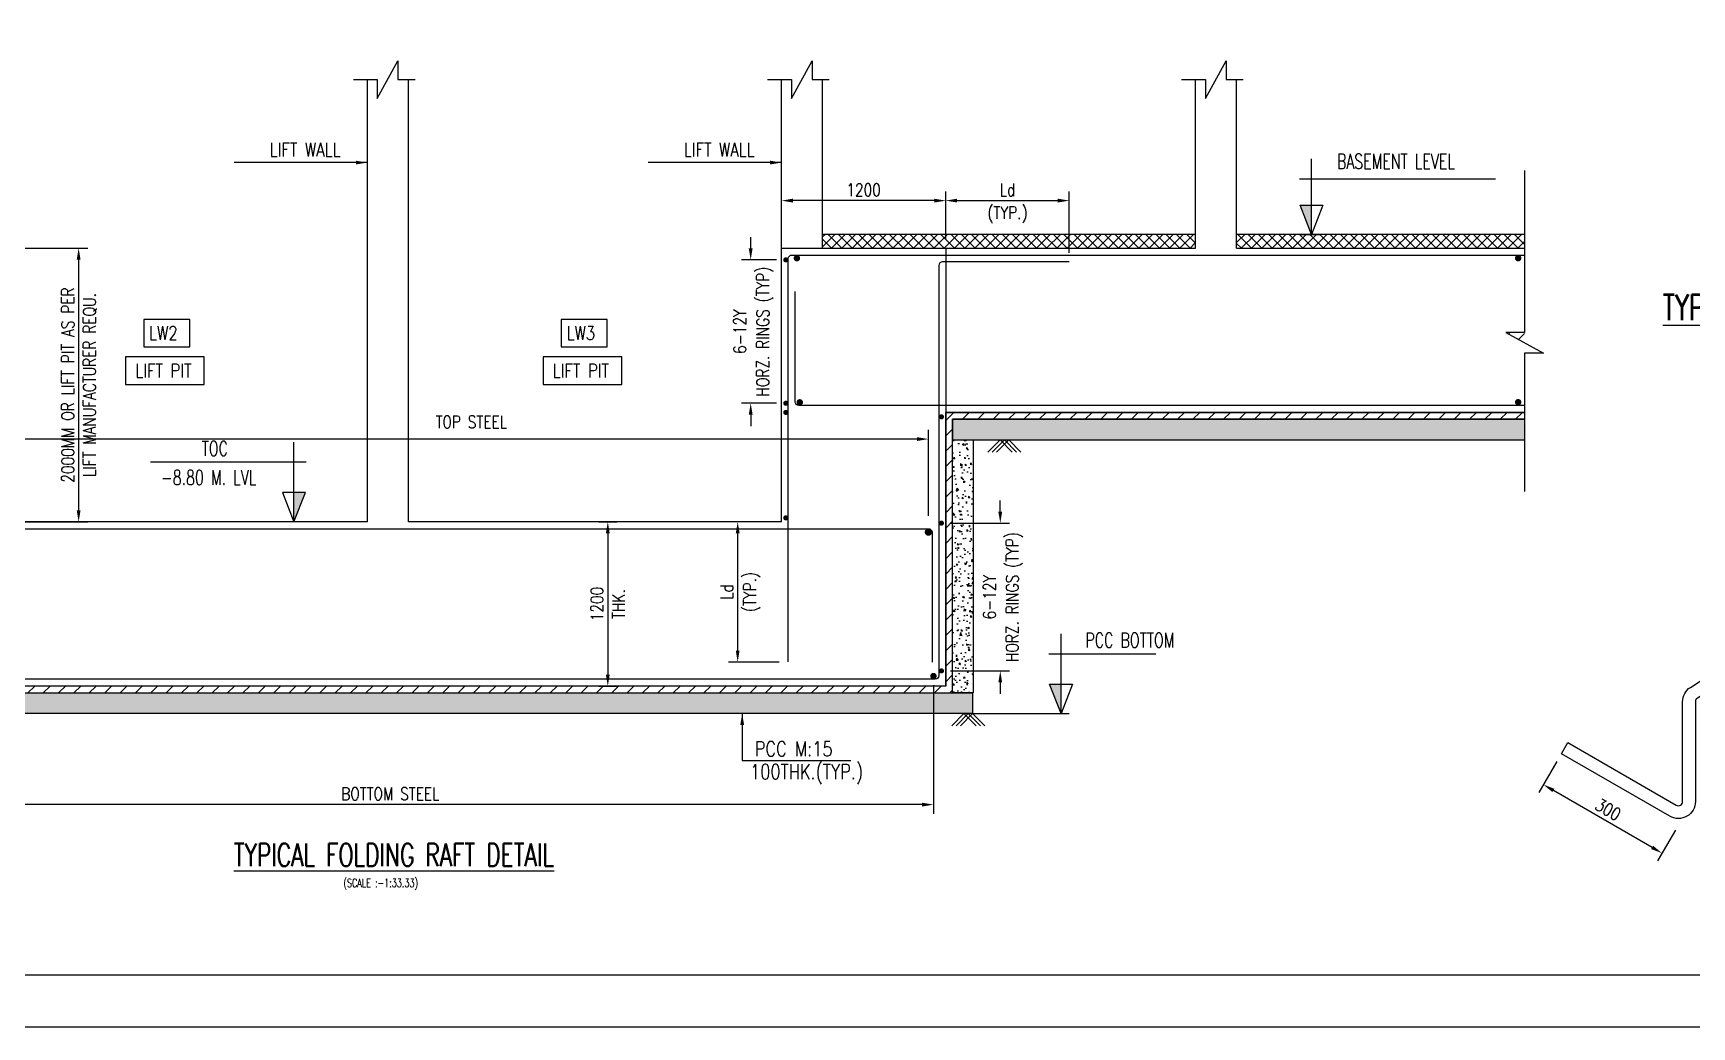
# Model space of a CAD drawing. Extents: x 345615 to 1272425, y -526289 to -156124.
# Drawn here: x 391900 to 428249, y -348663 to -326881 of the extents above; entities that cross this region are included whole.
import ezdxf
from ezdxf.enums import TextEntityAlignment as Align

# ---------------------------------------------------------------- set-up
doc = ezdxf.new("R2010")
doc.units = 0
doc.header["$LTSCALE"] = 500
doc.header["$MEASUREMENT"] = 0
doc.header["$PDMODE"] = 35
doc.header["$PDSIZE"] = -15
doc.linetypes.add('HIDDEN2', pattern=[0.1875, 0.125, -0.0625])
doc.layers.get('DEFPOINTS').update_dxf_attribs({"color": 4})
for name, color, linetype in [('DIM', 5, 'Continuous'), ('level', 3, 'Continuous'), ('P.C.C.', 8, 'Continuous'), ('REINFORCEMENT', 6, 'Continuous'), ('S-BRECK LINE', 8, 'Continuous'), ('S-COLUMN', 1, 'Continuous'), ('S-COLUMN CIRCLE', 9, 'Continuous'), ('S-COLUMN NO', 2, 'Continuous'), ('S-CONCRET LINE', 4, 'Continuous'), ('S-DIM-1', 5, 'Continuous'), ('S-HATCH @ 1', 252, 'Continuous'), ('S-LEVEL SECTION', 3, 'Continuous'), ('S-PCC', 9, 'Continuous'), ('S-REINFORCEMENT', 6, 'Continuous'), ('S-TEXT', 2, 'Continuous'), ('S-TEXT-1', 4, 'Continuous'), ('S-TITIL', 6, 'Continuous'), ('S-WATER PROFING', 9, 'Continuous'), ('s_TITILE', 9, 'Continuous')]:
    doc.layers.add(name, color=color, linetype=linetype)
doc.styles.add('ROMANS', font='simplex.shx', dxfattribs={"width": 0.8, "height": 275, "bigfont": 'bigfont.shx'})
doc.dimstyles.new('dim10', dxfattribs={"dimtxt": 250, "dimasz": 250, "dimexe": 200, "dimexo": 200, "dimgap": 100, "dimtad": 1, "dimdec": 0, "dimlfac": 0.1, "dimzin": 0, "dimdsep": 46, "dimtxsty": 'ROMANS', "dimcen": 0, "dimclrd": 5, "dimclre": 5, "dimclrt": 4, "dimadec": 0, "dimazin": 0, "dimtfac": 1, "dimtdec": 0, "dimtix": 1, "dimtofl": 0, "dimtmove": 2, "dimatfit": 3, "dimfxl": 0, "dimtolj": 1, "dimtzin": 0, "dimlwd": -1, "dimlwe": -1, "dimarcsym": 0})
doc.dimstyles.new('dim100', dxfattribs={"dimtxt": 250, "dimasz": 250, "dimexe": 200, "dimexo": 200, "dimgap": 100, "dimtad": 1, "dimdec": 0, "dimzin": 0, "dimdsep": 46, "dimtxsty": 'ROMANS', "dimcen": 0, "dimclrd": 5, "dimclre": 5, "dimclrt": 4, "dimadec": 0, "dimazin": 0, "dimtfac": 1, "dimtdec": 0, "dimtix": 1, "dimtofl": 0, "dimtmove": 2, "dimatfit": 3, "dimfxl": 0, "dimtolj": 1, "dimtzin": 0, "dimlwd": -1, "dimlwe": -1, "dimarcsym": 0})
doc.dimstyles.new('dim33.33', dxfattribs={"dimtxt": 250, "dimasz": 250, "dimexe": 200, "dimexo": 200, "dimgap": 100, "dimtad": 1, "dimdec": 0, "dimlfac": 0.333331, "dimzin": 0, "dimdsep": 46, "dimtxsty": 'ROMANS', "dimcen": 0, "dimclrd": 5, "dimclre": 5, "dimclrt": 4, "dimadec": 0, "dimazin": 0, "dimtfac": 1, "dimtdec": 0, "dimtix": 1, "dimtofl": 0, "dimtmove": 2, "dimatfit": 3, "dimfxl": 0, "dimtolj": 1, "dimtzin": 0, "dimlwd": -1, "dimlwe": -1, "dimarcsym": 0})

# ---------------------------------------------------------------- blocks, each defined once
blk = doc.blocks.new('zw$155A')
at = {"layer": 's_TITILE', "color": 7}
blk.add_lwpolyline([(0, 0), (88000, 0), (88000, 58000), (0, 58000)], close=True, dxfattribs=at)
at = {"layer": 's_TITILE', "color": 1}
blk.add_lwpolyline([(1300, 800), (78500, 800), (78500, 57200), (1300, 57200)], close=True, dxfattribs=at)
blk = doc.blocks.new('*U1079')
at = {"layer": 'level'}
blk.add_hatch(color=11, dxfattribs=at).paths.add_polyline_path([(0, 644), (-250, 644), (0, 0)])
at = {"layer": 'S-LEVEL SECTION'}
for p, q in [((0, 0), (0, 1658)), ((-266, 1217), (4028, 1217)), ((-250, 0), (180, 0))]:
    blk.add_line(p, q, dxfattribs=at)
blk.add_lwpolyline([(0, 0), (-250, 644), (250, 644)], close=True, dxfattribs=at)
at = {"layer": 'S-LEVEL SECTION', "style": 'ROMANS', "width": 0.7}
for tag, p in [('FLOOR', (338, 1456)), ('LVL', (182, 834))]:
    blk.add_attdef(tag, p, '', height=325, dxfattribs=at)
blk = doc.blocks.new('*U1081')
at = {"layer": 'level'}
blk.add_hatch(color=11, dxfattribs=at).paths.add_polyline_path([(0, 644), (-250, 644), (0, 0)])
at = {"layer": 'S-LEVEL SECTION'}
for p, q in [((0, 0), (0, 1749)), ((-266, 1308), (2079, 1308)), ((-1937, 0), (180, 0))]:
    blk.add_line(p, q, dxfattribs=at)
blk.add_lwpolyline([(0, 0), (-250, 644), (250, 644)], close=True, dxfattribs=at)
at = {"layer": 'S-LEVEL SECTION', "style": 'ROMANS', "width": 0.7}
for tag, p in [('FLOOR', (338, 1456)), ('LVL', (182, 834))]:
    blk.add_attdef(tag, p, '', height=325, dxfattribs=at)
blk = doc.blocks.new('*D1179')
at = {"layer": 'DEFPOINTS', "color": 0}
for p in [(391049, -331594), (391049, -337594), (392896, -337594)]:
    blk.add_point(p, dxfattribs=at)
at = {"layer": 'S-DIM-1', "color": 5}
for p, q in [((391249, -331594), (393096, -331594)), ((392896, -331844), (392896, -337344)), ((391249, -337594), (393096, -337594))]:
    blk.add_line(p, q, dxfattribs=at)
for points in [[(392938, -331844), (392855, -331844), (392896, -331594)], [(392855, -337344), (392938, -337344), (392896, -337594)]]:
    blk.add_solid(points, dxfattribs=at)
at = {"layer": 'S-DIM-1', "color": 4, "char_height": 275, "attachment_point": 5, "rotation": 90, "style": 'ROMANS'}
for s, insert in [('\\A1;2000MM OR LIFT PIT AS PER ', (392659, -334594)), ('LIFT MANUFACTURER REQU.', (393147, -334594))]:
    blk.add_mtext(s, dxfattribs=dict(at, insert=insert))
blk = doc.blocks.new('*U1082')
at = {"layer": 'level'}
blk.add_hatch(color=11, dxfattribs=at).paths.add_polyline_path([(0, 644), (-250, 644), (0, 0)])
at = {"layer": 'S-LEVEL SECTION'}
for p, q in [((0, 0), (0, 1749)), ((-266, 1308), (3142, 1308)), ((-250, 0), (180, 0))]:
    blk.add_line(p, q, dxfattribs=at)
blk.add_lwpolyline([(0, 0), (-250, 644), (250, 644)], close=True, dxfattribs=at)
at = {"layer": 'S-LEVEL SECTION', "style": 'ROMANS', "width": 0.7}
for tag, p in [('FLOOR', (338, 1456)), ('LVL', (182, 834))]:
    blk.add_attdef(tag, p, '', height=325, dxfattribs=at)
blk = doc.blocks.new('*D1180')
at = {"layer": 'DEFPOINTS', "color": 0}
for p in [(404099, -337594), (404099, -341194), (404493, -341194)]:
    blk.add_point(p, dxfattribs=at)
at = {"layer": 'S-DIM-1', "color": 5}
for p, q in [((404299, -337594), (404693, -337594)), ((404493, -337844), (404493, -340944)), ((404299, -341194), (404693, -341194))]:
    blk.add_line(p, q, dxfattribs=at)
for points in [[(404535, -337844), (404451, -337844), (404493, -337594)], [(404451, -340944), (404535, -340944), (404493, -341194)]]:
    blk.add_solid(points, dxfattribs=at)
at = {"layer": 'S-DIM-1', "color": 4, "char_height": 275, "attachment_point": 5, "rotation": 90, "style": 'ROMANS'}
for s, insert in [('\\A1;1200', (404255, -339394)), ('THK.', (404730, -339394))]:
    blk.add_mtext(s, dxfattribs=dict(at, insert=insert))
blk = doc.blocks.new('*D1181')
at = {"layer": 'DEFPOINTS', "color": 0}
for p in [(408299, -330552), (408299, -331594), (411899, -331594)]:
    blk.add_point(p, dxfattribs=at)
at = {"layer": 'S-DIM-1', "color": 5}
for p, q in [((408299, -331394), (408299, -330352)), ((411899, -331394), (411899, -330352)), ((411649, -330552), (408549, -330552))]:
    blk.add_line(p, q, dxfattribs=at)
for points in [[(408549, -330510), (408549, -330594), (408299, -330552)], [(411649, -330594), (411649, -330510), (411899, -330552)]]:
    blk.add_solid(points, dxfattribs=at)
at = {"layer": 'S-DIM-1', "color": 4, "insert": (410099, -330315), "char_height": 275, "attachment_point": 5, "style": 'ROMANS'}
blk.add_mtext('\\A1;1200', dxfattribs=at)
blk = doc.blocks.new('*D1183')
at = {"layer": 'DEFPOINTS', "color": 0}
for p in [(408393, -331850), (407624, -334994), (408393, -334994)]:
    blk.add_point(p, dxfattribs=at)
at = {"layer": 'S-DIM-1', "color": 5}
for p, q in [((407624, -331600), (407624, -331350)), ((408193, -331850), (407424, -331850)), ((408193, -334994), (407424, -334994)), ((407624, -335244), (407624, -335494))]:
    blk.add_line(p, q, dxfattribs=at)
for points in [[(407582, -331600), (407666, -331600), (407624, -331850)], [(407666, -335244), (407582, -335244), (407624, -334994)]]:
    blk.add_solid(points, dxfattribs=at)
at = {"layer": 'S-DIM-1', "color": 4, "char_height": 275, "attachment_point": 5, "rotation": 90, "style": 'ROMANS'}
for s, insert in [('HORZ. RINGS (TYP)', (407934, -333422)), ('\\A1;6-12Y', (407387, -333422))]:
    blk.add_mtext(s, dxfattribs=dict(at, insert=insert))
blk = doc.blocks.new('*D1184')
at = {"layer": 'DEFPOINTS', "color": 0}
for p in [(411805, -337622), (411805, -340862), (413094, -340862)]:
    blk.add_point(p, dxfattribs=at)
at = {"layer": 'S-DIM-1', "color": 5}
for p, q in [((413094, -337372), (413094, -337122)), ((412005, -337622), (413294, -337622)), ((412005, -340862), (413294, -340862)), ((413094, -341112), (413094, -341362))]:
    blk.add_line(p, q, dxfattribs=at)
for points in [[(413052, -337372), (413135, -337372), (413094, -337622)], [(413135, -341112), (413052, -341112), (413094, -340862)]]:
    blk.add_solid(points, dxfattribs=at)
at = {"layer": 'S-DIM-1', "color": 4, "char_height": 275, "attachment_point": 5, "rotation": 90, "style": 'ROMANS'}
for s, insert in [('HORZ. RINGS (TYP)', (413403, -339242)), ('\\A1;6-12Y', (412856, -339242))]:
    blk.add_mtext(s, dxfattribs=dict(at, insert=insert))
blk = doc.blocks.new('*D1185')
at = {"layer": 'DEFPOINTS', "color": 0}
for p in [(387673, -340973), (411630, -340974), (387673, -343793)]:
    blk.add_point(p, dxfattribs=at)
at = {"layer": 'S-DIM-1', "color": 5}
for p, q in [((387673, -341173), (387673, -343993)), ((411630, -341174), (411630, -343993)), ((411380, -343793), (387923, -343793))]:
    blk.add_line(p, q, dxfattribs=at)
for points in [[(387923, -343751), (387923, -343834), (387673, -343793)], [(411380, -343834), (411380, -343751), (411630, -343793)]]:
    blk.add_solid(points, dxfattribs=at)
at = {"layer": 'S-DIM-1', "color": 4, "insert": (399651, -343555), "char_height": 275, "attachment_point": 5, "style": 'ROMANS'}
blk.add_mtext('\\A1;{ BOTTOM STEEL}', dxfattribs=at)
blk = doc.blocks.new('*D1186')
at = {"layer": 'DEFPOINTS', "color": 0}
for p in [(387829, -335779), (387829, -337664), (411519, -337664)]:
    blk.add_point(p, dxfattribs=at)
at = {"layer": 'S-DIM-1', "color": 5}
for p, q in [((387829, -337464), (387829, -335579)), ((411269, -335779), (388079, -335779)), ((411519, -337464), (411519, -335579))]:
    blk.add_line(p, q, dxfattribs=at)
for points in [[(388079, -335738), (388079, -335821), (387829, -335779)], [(411269, -335821), (411269, -335738), (411519, -335779)]]:
    blk.add_solid(points, dxfattribs=at)
at = {"layer": 'S-DIM-1', "color": 4, "insert": (401501, -335404), "char_height": 275, "attachment_point": 5, "style": 'ROMANS'}
blk.add_mtext('\\A1;{TOP STEEL }', dxfattribs=at)
blk = doc.blocks.new('*D1187')
at = {"layer": 'DEFPOINTS', "color": 0}
for p in [(414605, -330552), (411899, -331594), (414605, -331894)]:
    blk.add_point(p, dxfattribs=at)
at = {"layer": 'S-DIM-1', "color": 5}
for p, q in [((411899, -331394), (411899, -330352)), ((414605, -331694), (414605, -330352)), ((412149, -330552), (414355, -330552))]:
    blk.add_line(p, q, dxfattribs=at)
for points in [[(412149, -330510), (412149, -330594), (411899, -330552)], [(414355, -330594), (414355, -330510), (414605, -330552)]]:
    blk.add_solid(points, dxfattribs=at)
at = {"layer": 'S-DIM-1', "color": 4, "char_height": 275, "attachment_point": 5, "style": 'ROMANS'}
for s, insert in [('\\A1;{Ld\\Fsimplex.shx,bigfont.shx;', (413252, -330315)), ('(TYP.)}', (413252, -330862))]:
    blk.add_mtext(s, dxfattribs=dict(at, insert=insert))
blk = doc.blocks.new('*D1188')
at = {"layer": 'DEFPOINTS', "color": 0}
for p in [(407339, -337594), (408299, -337594), (408449, -340666)]:
    blk.add_point(p, dxfattribs=at)
at = {"layer": 'S-DIM-1', "color": 5}
for p, q in [((408099, -337594), (407139, -337594)), ((407339, -340416), (407339, -337844)), ((408249, -340666), (407139, -340666))]:
    blk.add_line(p, q, dxfattribs=at)
for points in [[(407381, -337844), (407298, -337844), (407339, -337594)], [(407298, -340416), (407381, -340416), (407339, -340666)]]:
    blk.add_solid(points, dxfattribs=at)
at = {"layer": 'S-DIM-1', "color": 4, "char_height": 275, "attachment_point": 5, "rotation": 90, "style": 'ROMANS'}
for s, insert in [('(TYP.)}', (407649, -339130)), ('\\A1;{\\Fsimplex.shx,bigfont.shx;Ld', (407102, -339130))]:
    blk.add_mtext(s, dxfattribs=dict(at, insert=insert))
blk = doc.blocks.new('*D1191')
at = {"layer": 'DEFPOINTS', "color": 0, "ltscale": 500}
for p in [(425390, -342676), (424997, -343355), (427988, -344176)]:
    blk.add_point(p, dxfattribs=at)
at = {"layer": 'DIM', "color": 5, "ltscale": 500}
for p, q in [((425290, -342849), (424897, -343528)), ((427379, -344730), (425214, -343480)), ((427888, -344349), (427495, -345028))]:
    blk.add_line(p, q, dxfattribs=at)
for points in [[(425235, -343444), (425193, -343516), (424997, -343355)], [(427400, -344694), (427358, -344766), (427595, -344855)]]:
    blk.add_solid(points, dxfattribs=at)
at = {"layer": 'DIM', "color": 4, "ltscale": 500, "insert": (426415, -343900), "char_height": 275, "attachment_point": 5, "rotation": 330, "style": 'ROMANS'}
blk.add_mtext('\\A1;300', dxfattribs=at)

msp = doc.modelspace()

# ---------------------------------------------------------------- hatches: boundary and pattern name
at = {"layer": 'S-HATCH @ 1'}
h = msp.add_hatch(dxfattribs=at)
h.set_pattern_fill('ANSI37', color=256, scale=50)
h.set_pattern_definition([(45, (431173.84, -331144.04), (-112.2532, 112.2532), []), (135, (431173.84, -331144.04), (-112.2532, -112.2532), [])])
h.paths.add_polyline_path([(417373.843, -331594.039), (417373.843, -331294.039), (409198.862, -331294.039), (409198.862, -331594.039)])
h.paths.add_polyline_path([(424582.882, -331294.039), (418273.843, -331294.039), (418273.843, -331294.039), (418273.843, -331594.039), (418273.843, -331594.039), (424582.882, -331594.039)])
at = {"layer": 'S-PCC'}
h = msp.add_hatch(dxfattribs=at)
h.set_pattern_fill('AR-CONC', color=256, scale=2, style=0)
h.set_pattern_definition([(50, (-429453.8, -337048.77), (364.36934, -31.87817), [38.1, -419.1]), (355, (-429453.8, -337048.77), (-70.48684, 382.11369), [30.48, -335.28117]), (100.451445, (-429423.43, -337051.43), (293.8825, 350.2355), [32.38002, -356.18049]), (46.1842, (-429453.8, -336947.17), (542.15808, -84.08466), [57.15, -628.65]), (96.63556, (-429408.6, -336954.2), (474.80827, 494.85225), [48.57005, -534.2712]), (351.18415, (-429453.8, -336947.17), (474.80827, 494.85225), [45.71993, -502.91946]), (21, (-429403, -336972.57), (303.22878, -204.5304), [38.1, -419.1]), (326, (-429403, -336972.57), (123.60406, 368.37593), [30.48, -335.28]), (71.451445, (-429377.72, -336989.6), (426.83284, 163.84554), [32.38002, -356.17988]), (37.5, (-429453.79, -337048.77), (6.177207, 169.110078), [0, -331.216, 0, -340.36, 0, -336.55]), (7.5, (-429453.8, -337048.77), (133.639325, 200.36115), [0, -194.056, 0, -323.596, 0, -128.27]), (327.5, (-429567.08, -337048.77), (271.18119, -11.457488), [0, -127, 0, -396.24, 0, -525.78]), (317.5, (-429617.88, -337048.77), (296.25836, 50.85298), [0, -165.1, 0, -263.144, 0, -373.38])])
h.paths.add_polyline_path([(424582.882, -335344.039), (412048.843, -335344.039), (412048.843, -335794.039), (424582.882, -335794.039)])
h = msp.add_hatch(dxfattribs=at)
h.set_pattern_fill('AR-CONC', color=256, scale=2, angle=270, style=0)
h.set_pattern_definition([(320, (415369.1, 502023.27), (-31.87817, -364.36934), [38.1, -419.1]), (265, (415369.1, 502023.27), (382.11369, 70.48684), [30.48, -335.28117]), (10.451445, (415366.46, 501992.9), (350.2355, -293.8825), [32.38002, -356.18049]), (316.1842, (415470.7, 502023.27), (-84.08466, -542.15808), [57.15, -628.65]), (6.63556, (415463.7, 501978.1), (494.85225, -474.80827), [48.57005, -534.2712]), (261.18415, (415470.7, 502023.27), (494.85225, -474.80827), [45.71993, -502.91946]), (291, (415445.3, 501972.47), (-204.5304, -303.22878), [38.1, -419.1]), (236, (415445.3, 501972.47), (368.37593, -123.60406), [30.48, -335.28]), (341.451445, (415428.27, 501947.2), (163.84554, -426.83284), [32.38002, -356.17988]), (307.5, (415369.11, 502023.27), (169.110078, -6.177207), [0, -331.216, 0, -340.36, 0, -336.55]), (277.5, (415369.11, 502023.27), (200.36115, -133.639325), [0, -194.056, 0, -323.596, 0, -128.27]), (237.5, (415369.11, 502136.55), (-11.457488, -271.18119), [0, -127, 0, -396.24, 0, -525.78]), (227.5, (415369.11, 502187.35), (50.85298, -296.25836), [0, -165.1, 0, -263.144, 0, -373.38])])
h.paths.add_polyline_path([(412498.843, -335794.039), (412048.843, -335794.039), (412048.843, -341344.039), (412498.843, -341344.039)])
h = msp.add_hatch(dxfattribs=at)
h.set_pattern_fill('AR-CONC', color=256, scale=2, style=0)
h.set_pattern_definition([(50, (-439953.8, -338473.77), (364.36934, -31.87817), [38.1, -419.1]), (355, (-439953.8, -338473.77), (-70.48684, 382.11369), [30.48, -335.28117]), (100.451445, (-439923.43, -338476.43), (293.8825, 350.2355), [32.38002, -356.18049]), (46.1842, (-439953.8, -338372.17), (542.15808, -84.08466), [57.15, -628.65]), (96.63556, (-439908.6, -338379.2), (474.80827, 494.85225), [48.57005, -534.2712]), (351.18415, (-439953.8, -338372.17), (474.80827, 494.85225), [45.71993, -502.91946]), (21, (-439903, -338397.57), (303.22878, -204.5304), [38.1, -419.1]), (326, (-439903, -338397.57), (123.60406, 368.37593), [30.48, -335.28]), (71.451445, (-439877.72, -338414.6), (426.83284, 163.84554), [32.38002, -356.17988]), (37.5, (-439953.79, -338473.77), (6.177207, 169.110078), [0, -331.216, 0, -340.36, 0, -336.55]), (7.5, (-439953.8, -338473.77), (133.639325, 200.36115), [0, -194.056, 0, -323.596, 0, -128.27]), (327.5, (-440067.08, -338473.77), (271.18119, -11.457488), [0, -127, 0, -396.24, 0, -525.78]), (317.5, (-440117.88, -338473.77), (296.25836, 50.85298), [0, -165.1, 0, -263.144, 0, -373.38])])
h.paths.add_polyline_path([(386848.843, -341344.039), (386848.843, -341794.039), (412488.514, -341794.039), (412488.514, -341344.039)])
at = {"layer": 'S-WATER PROFING', "linetype": 'Continuous', "ltscale": 200}
h = msp.add_hatch(dxfattribs=at)
h.set_pattern_fill('ANSI31', color=256, scale=75, style=0)
h.set_pattern_definition([(45, (-1198091.02, -404686.81), (-168.379802, 168.379802), [])])
h.paths.add_polyline_path([(424582.882, -333445.904), (424582.882, -333671.377), (424995.003, -333896.85), (424582.882, -333896.85), (424582.882, -336928.071)])
h.paths.add_polyline_path([(424582.882, -335194.039), (411898.843, -335194.039), (411898.843, -341194.039), (387448.843, -341194.039), (387448.843, -335194.039), (375756.181, -335194.039), (375756.181, -335344.039), (387298.843, -335344.039), (387298.843, -341344.039), (412048.843, -341344.039), (412048.843, -335344.039), (424582.882, -335344.039), (424582.882, -333896.85), (424995.003, -333896.85), (424170.76, -333445.904), (424582.882, -333445.904), (424582.882, -329888.746)])

# ---------------------------------------------------------------- linework, layer by layer
at = {"layer": 'P.C.C.', "color": 8, "linetype": 'Continuous', "elevation": 0}
for points in [[(424582.882, -335194.039), (411898.843, -335194.039), (411898.843, -341194.039), (387448.843, -341194.039), (387448.843, -335194.039), (379766.063, -335194.039)], [(379766.063, -335344.039), (387298.843, -335344.039), (387298.843, -341344.039), (412048.843, -341344.039), (412048.843, -335344.039), (424582.882, -335344.039)]]:
    msp.add_lwpolyline(points, dxfattribs=at)
at = {"layer": 'REINFORCEMENT'}
msp.add_lwpolyline([(438823.761, -340400.646), (436537.676, -339080.774, -0.267949192), (436350.176, -338756.014), (436350.176, -336390.012, 0.596698478), (436204.958, -336311.653), (428370.898, -341457.249, 0.252584648), (428328.616, -341535.608), (428328.616, -343723.002, -0.577350269), (427766.116, -344047.761), (425389.542, -342675.646), (425530.167, -342432.076), (427906.741, -343804.191, 0.577350269), (428047.366, -343723.002), (428047.366, -341535.608, -0.252584648), (428216.494, -341222.172), (436050.554, -336076.577, -0.596698478), (436631.426, -336390.012), (436631.426, -338756.014, 0.267949192), (436678.301, -338837.204), (438964.386, -340157.076), (438823.761, -340400.646)], format="xyb", dxfattribs=at)
at = {"layer": 'S-BRECK LINE', "elevation": 0}
for points in [[(398918.867, -327898.432), (399441.877, -327898.432), (399441.877, -328310.553), (399892.824, -327486.31), (399892.824, -327898.432), (400270.023, -327898.432)], [(398918.867, -327898.432), (399441.877, -327898.432), (399441.877, -328310.553), (399892.824, -327486.31), (399892.824, -327898.432), (400270.023, -327898.432)], [(407993.867, -327898.432), (408516.877, -327898.432), (408516.877, -328310.553), (408967.824, -327486.31), (408967.824, -327898.432), (409345.023, -327898.432)], [(417068.849, -327898.432), (417591.859, -327898.432), (417591.859, -328310.553), (418042.805, -327486.31), (418042.805, -327898.432), (418420.005, -327898.432)], [(424582.882, -329888.746), (424582.882, -333445.904), (424170.76, -333445.904), (424995.003, -333896.85), (424582.882, -333896.85), (424582.882, -336928.071)]]:
    msp.add_lwpolyline(points, dxfattribs=at)
at = {"layer": 'S-COLUMN', "color": 10, "ltscale": 2}
for p, q in [((399223.843, -337594.039, 0), (399223.843, -327898.432, 0)), ((400123.862, -337594.039, 0), (400123.862, -327898.432, 0)), ((408298.843, -337594.039, 0), (408298.843, -327898.432, 0)), ((409198.862, -331594.039, 0), (409198.862, -327898.432, 0)), ((417373.843, -331594.039, 0), (417373.843, -327898.432, 0)), ((418273.843, -331594.039, 0), (418273.843, -327898.432, 0))]:
    msp.add_line(p, q, dxfattribs=at)
at = {"layer": 'S-COLUMN CIRCLE', "elevation": 0}
for points in [[(394321.507, -333754.772), (395333.071, -333754.772), (395333.071, -333154.772), (394321.507, -333154.772)], [(403470.994, -333754.772), (404482.558, -333754.772), (404482.558, -333154.772), (403470.994, -333154.772)], [(393923.366, -334579.684), (395650.719, -334579.684), (395650.719, -333979.684), (393923.366, -333979.684)], [(403072.853, -334579.684), (404800.207, -334579.684), (404800.207, -333979.684), (403072.853, -333979.684)]]:
    msp.add_lwpolyline(points, close=True, dxfattribs=at)
at = {"layer": 'S-CONCRET LINE'}
for p, q in [((408298.843, -331594.039, 0), (417373.843, -331594.039, 0)), ((408298.843, -337594.039, 0), (408298.843, -331594.039, 0)), ((418273.843, -331594.039, 0), (424582.882, -331594.039, 0)), ((411898.843, -335194.039, 0), (424582.882, -335194.039, 0.005)), ((411898.843, -335194.039, 0), (424582.882, -335194.039, 0.005)), ((411898.843, -341194.039, 0), (411898.843, -335194.039, 0)), ((399223.843, -337594.039, 0), (391048.843, -337594.039, 0)), ((408298.843, -337594.039, 0), (400123.862, -337594.039, 0)), ((411898.843, -341194.039, 0), (387448.843, -341194.039, 0))]:
    msp.add_line(p, q, dxfattribs=at)
at = {"layer": 'S-CONCRET LINE', "color": 8, "linetype": 'HIDDEN2', "ltscale": 1000}
msp.add_line((411898.843, -331594.039, -0.073), (411898.843, -335194.039, 0), dxfattribs=at)
at = {"layer": 'S-HATCH @ 1'}
for p, q in [((417373.843, -331294.039, 0), (409198.862, -331294.039, 0)), ((424582.882, -331294.039, 0), (418273.843, -331294.039, 0))]:
    msp.add_line(p, q, dxfattribs=at)
at = {"layer": 'S-PCC', "ltscale": 4}
msp.add_line((412488.514, -341794.039, 0), (414577.931, -341794.039, 0), dxfattribs=at)
at = {"layer": 'S-PCC', "elevation": 0}
for points in [[(424582.882, -335344.039), (412048.843, -335344.039), (412048.843, -335794.039), (424582.882, -335794.039)], [(413357.748, -336062.519), (413089.269, -335794.039), (412820.789, -336062.519)], [(413452.67, -336062.519), (413184.19, -335794.039), (412915.711, -336062.519)], [(413547.592, -336062.519), (413279.112, -335794.039), (413010.633, -336062.519)], [(412567.15, -342062.519), (412298.67, -341794.039), (412030.19, -342062.519)], [(412662.072, -342062.519), (412393.592, -341794.039), (412125.112, -342062.519)], [(412756.993, -342062.519), (412488.514, -341794.039), (412220.034, -342062.519)]]:
    msp.add_lwpolyline(points, dxfattribs=at)
for points in [[(412048.843, -341344.039), (412048.843, -335794.039), (412498.843, -335794.039), (412498.843, -341344.039)], [(412488.514, -341794.039), (386848.843, -341794.039), (386848.843, -341344.039), (412488.514, -341344.039)]]:
    msp.add_lwpolyline(points, close=True, dxfattribs=at)
at = {"layer": 'S-REINFORCEMENT', "ltscale": 1000, "elevation": 0}
for points, const_width in [([(408420.843, -331850.41, 1), (408364.843, -331850.41, 1)], 56), ([(408672.5, -331814.352, -1), (408602.187, -331814.352, -1)], 70.312), ([(424407.865, -331814.352, 1), (424478.178, -331814.352, 1)], 70.312), ([(408420.843, -334993.814, 1), (408364.843, -334993.814, 1)], 56), ([(408735.016, -334973.727, 1), (408664.704, -334973.727, 1)], 70.312), ([(424407.865, -334971.432, 1), (424478.178, -334971.432, 1)], 70.312), ([(408420.843, -335194.248, 1), (408364.843, -335194.248, 1)], 56), ([(411776.843, -335291.91, -1), (411832.843, -335291.91, -1)], 56), ([(408420.843, -337505.91, 1), (408364.843, -337505.91, 1)], 56), ([(411776.843, -337622.218, -1), (411832.843, -337622.218, -1)], 56), ([(411558.843, -337819.621, -1), (411478.843, -337819.621, -1)], 80), ([(411664.683, -340973.74, -1), (411594.371, -340973.74, -1)], 70.312), ([(411776.843, -340861.91, -1), (411832.843, -340861.91, -1)], 56)]:
    msp.add_lwpolyline(points, format="xyb", close=True, dxfattribs=dict(at, const_width=const_width))
for points in [[(408448.843, -340665.68), (408448.843, -331824.039, -0.414213562), (408528.843, -331744.039), (424582.882, -331744.039)], [(414605.078, -331894.039), (411828.843, -331894.039, 0.414213562), (411748.843, -331974.039), (411748.843, -340964.039, -0.414213562), (411668.843, -341044.039), (387678.843, -341044.039, -0.414213562), (387598.843, -340964.039), (387598.843, -331974.039, 0.414213562), (387518.843, -331894.039), (384742.609, -331894.039)], [(424582.882, -335044.039), (408678.843, -335044.039, -0.414213562), (408598.843, -334964.039), (408598.843, -332547.078)], [(387748.843, -340420.435), (387748.843, -337824.039, -0.414213562), (387828.843, -337744.039), (411518.843, -337744.039, -0.414213562), (411598.843, -337824.039), (411598.843, -340672.646)]]:
    msp.add_lwpolyline(points, format="xyb", dxfattribs=at)
at = {"layer": 'S-WATER PROFING', "linetype": 'Continuous', "ltscale": 200, "elevation": 0}
for points in [[(424582.882, -335194.039), (411898.843, -335194.039), (411898.843, -341194.039), (387448.843, -341194.039), (387448.843, -335194.039), (379766.063, -335194.039)], [(379766.063, -335344.039), (387298.843, -335344.039), (387298.843, -341344.039), (412048.843, -341344.039), (412048.843, -335344.039), (424582.882, -335344.039)]]:
    msp.add_lwpolyline(points, dxfattribs=at)

# ---------------------------------------------------------------- block references
at = {"xscale": 1.428571428571429, "yscale": 1.428571428571429, "zscale": 1.428571428571429}
msp.add_blockref('zw$155A', (345614.881, -348663.35), dxfattribs=at)
at = {"layer": 'S-LEVEL SECTION', "color": 2}
ref = msp.add_blockref('*U1079', (419915.603, -331294.039, 0), dxfattribs=at)
ref.add_attrib('FLOOR', ' BASEMENT LEVEL', (420315.224, -329853.372, 0), dxfattribs={"height": 325, "style": 'ROMANS', "width": 0.7})
ref = msp.add_blockref('*U1082', (397614.56, -337594.039, 0), dxfattribs=dict(at, xscale=-1))
ref.add_attrib('LVL', '-8.80 M. LVL', (394703.65, -336785.33, 0), dxfattribs={"height": 325, "style": 'ROMANS', "width": 0.7})
ref.add_attrib('FLOOR', 'TOC', (395594.002, -336149.19, 0), dxfattribs={"height": 325, "style": 'ROMANS', "width": 0.7})
ref = msp.add_blockref('*U1081', (414425.253, -341794.039, 0), dxfattribs=at)
ref.add_attrib('FLOOR', 'PCC BOTTOM', (414959.128, -340349.19, 0), dxfattribs={"height": 325, "style": 'ROMANS', "width": 0.7})

# ---------------------------------------------------------------- texts
at = {"layer": 'S-COLUMN NO', "style": 'ROMANS', "width": 0.8}
for s, p in [('LIFT WALL', (397859.811, -329432.538, 0)), ('LIFT WALL', (406934.811, -329432.538, 0)), ('LW2', (394752.735, -333454.772, 0)), ('LW3', (403902.223, -333454.772, 0)), ('LIFT PIT', (394752.735, -334279.684, 0)), ('LIFT PIT', (403902.223, -334279.684, 0))]:
    msp.add_text(s, height=300, dxfattribs=at).set_placement(p, align=Align.MIDDLE)
at = {"layer": 'S-TEXT', "style": 'ROMANS', "width": 0.7}
msp.add_text('(SCALE :-1:33.33)', height=184.9535, dxfattribs=at).set_placement((399517.53, -345509.03, -10403241.604), align=Align.MIDDLE_CENTER)
at = {"layer": 'S-TEXT-1', "style": 'ROMANS', "width": 0.8}
for s, p in [('PCC M:15', (408565.492, -342568.725, 0)), ('100THK.(TYP.)', (408847.492, -343093.725, 0))]:
    msp.add_text(s, height=325, dxfattribs=at).set_placement(p, align=Align.MIDDLE)
at = {"layer": 'S-TITIL', "style": 'ROMANS', "width": 0.7}
for s, height, p in [('%%UTYPICAL INTERNAL TRIMIX/GRADE SLAB DETAILS', 562.5, (433854.674, -332890.906)), ('%%UTYPICAL FOLDING RAFT DETAIL', 500, (399804.975, -344894.795, 0))]:
    msp.add_text(s, height=height, dxfattribs=at).set_placement(p, align=Align.MIDDLE_CENTER)

# ---------------------------------------------------------------- dimensions: what is measured, and where the dimension line sits
at = {"layer": 'DIM', "ltscale": 500}
dim = msp.add_aligned_dim(p1=(427987.618, -344175.646), p2=(425389.542, -342675.646), distance=784.75, dimstyle='dim10', dxfattribs=at)
dim.commit()
dim.dimension.update_dxf_attribs({"geometry": '*D1191', "text_midpoint": (426414.955, -343899.578)})
at = {"layer": 'S-DIM-1'}
dim = msp.add_aligned_dim(p1=(411898.843, -331594.039, -0.073), p2=(408298.843, -331594.039, -0.073), distance=-1041.997, dimstyle='dim33.33', dxfattribs=at)
dim.commit()
dim.dimension.update_dxf_attribs({"geometry": '*D1181', "text_midpoint": (410098.843, -330314.542, -0.073)})
dim = msp.add_linear_dim(base=(414605.078, -330552.042, 0), p1=(411898.843, -331594.039, -0.073), p2=(414605.078, -331894.039, 0), text='{Ld\\Fsimplex.shx,bigfont.shx;\\X(TYP.)}', dimstyle='dim33.33', dxfattribs=at)
dim.commit()
dim.dimension.update_dxf_attribs({"geometry": '*D1187', "text_midpoint": (413251.961, -330552.042, 0)})
for base, p1, p2, angle, text, picture, middle in [((407624.1, -334993.814, 0), (408392.843, -331850.41, 9.181), (408392.843, -334993.814, 0), 90, '6-12Y\\XHORZ. RINGS (TYP)', '*D1183', (407624.1, -333422.112, 0)), ((413093.691, -340861.91, 0), (411804.843, -337622.218, 0), (411804.843, -340861.91, 0), 90, '6-12Y\\XHORZ. RINGS (TYP)', '*D1184', (413093.691, -339242.064, 0)), ((407339.41, -337594.039, 0), (408448.843, -340665.68, 0), (408298.843, -337594.039, 0), 90, '{\\Fsimplex.shx,bigfont.shx;Ld\\X(TYP.)}', '*D1188', (407339.41, -339129.859, 0)), ((387672.843, -343792.72, 0), (411629.527, -340973.74, 0), (387672.843, -340973.24, 0), 180, '{ BOTTOM STEEL}', '*D1185', (399651.185, -343555.22, 0))]:
    dim = msp.add_linear_dim(base=base, p1=p1, p2=p2, angle=angle, text=text, dimstyle='dim33.33', dxfattribs=at)
    dim.commit()
    dim.dimension.update_dxf_attribs({"geometry": picture, "text_midpoint": middle})
for p1, p2, distance, text, picture, middle in [((391048.843, -331594.039, 0), (391048.843, -337594.039, 0), 1847.487, '<>MM OR LIFT PIT AS PER \\X LIFT MANUFACTURER REQU.', '*D1179', (392896.33, -334594.039, 0)), ((404098.949, -337594.039, 0), (404098.949, -341194.039, 0), 393.993, '<>\\XTHK.', '*D1180', (404492.942, -339394.039, 0))]:
    dim = msp.add_aligned_dim(p1=p1, p2=p2, distance=distance, text=text, dimstyle='dim33.33', dxfattribs=at)
    dim.commit()
    dim.dimension.update_dxf_attribs({"geometry": picture, "text_midpoint": middle})
dim = msp.add_linear_dim(base=(387828.843, -335779.446), p1=(411518.843, -337664.039, 0), p2=(387828.843, -337664.039, 0), text='{TOP STEEL }', dimstyle='dim33.33', dxfattribs=at)
dim.commit()
dim.dimension.update_dxf_attribs({"geometry": '*D1186', "text_midpoint": (401501.222, -335404.446), "dimtype": 160})

# ---------------------------------------------------------------- leaders
at = {"layer": 'P.C.C.', "color": 2}
for points in [[(399223.843, -329718.079, 0), (396302.76, -329718.079, 0)], [(408298.843, -329718.079, 0), (405377.76, -329718.079, 0)]]:
    msp.add_leader(points, dimstyle='dim100', override={"dimgap": 100, "dimtad": 0, "dimarcsym": 1}, dxfattribs=at)
at = {"layer": 'S-DIM-1'}
msp.add_leader([(407437.921, -341794.039, 0), (407437.921, -342824.725, 0), (409821.421, -342824.725, 0)], dimstyle='dim33.33', dxfattribs=at)

doc.saveas('drawing.dxf')
